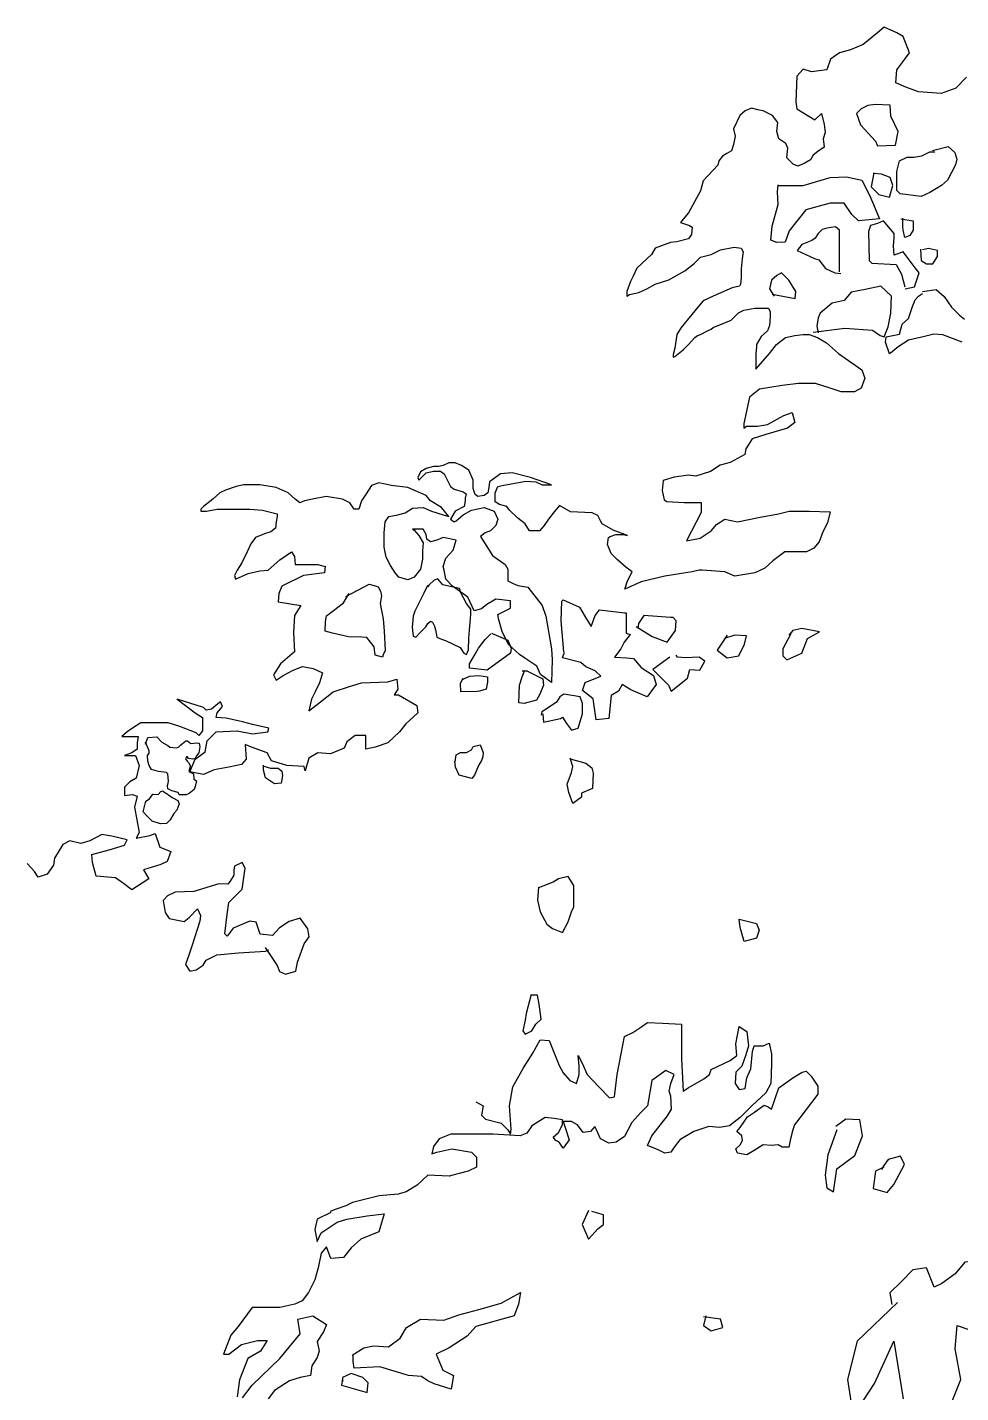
# Model space of a CAD drawing. Extents: x 225307 to 340959, y 27372 to 84205.
# Drawn here: x 308382 to 309556, y 66655 to 68372 of the extents above; entities that cross this region are included whole.
import ezdxf

# ---------------------------------------------------------------- set-up
doc = ezdxf.new("R2010")
doc.units = 0
doc.header["$MEASUREMENT"] = 0
doc.layers.add('LAYER4', color=4, linetype='CONTINUOUS')
doc.layers.add('道路', color=3, linetype='CONTINUOUS')

# ---------------------------------------------------------------- blocks, each defined once
blk = doc.blocks.new('A$C2BD378DE')
at = {"layer": 'LAYER4', "color": 251}
for points in [[(532.7, 1181.4), (546.3, 1167.7), (553.2, 1149.5), (550.9, 1120.9), (545.2, 1104.9), (539.5, 1092.4), (523.5, 1093.5), (509.8, 1103.8), (501.8, 1109.5), (481.3, 1101.5), (476.7, 1093.5), (469.9, 1077.5), (476.7, 1069.5), (491.6, 1051.3), (498.4, 1035.3), (501.8, 1021.6), (509.8, 1010.2), (523.5, 1005.6), (525.8, 986.2), (522.4, 975.9), (531.5, 967.9), (563.5, 966.8), (572.6, 967.9), (586.3, 990.7), (578.3, 998.7), (592, 1002.2), (602.3, 1003.3), (610.2, 1001), (620.5, 1002.2), (626.2, 994.2), (630.8, 988.5), (636.5, 985), (641.1, 977), (644.5, 969), (642.2, 963.3), (638.8, 959.9), (634.2, 955.3), (621.7, 956.5), (615.9, 954.2), (610.2, 945.1), (601.1, 942.8), (589.7, 943.9), (580.6, 937.1), (574.9, 925.7), (573.7, 918.8), (571.4, 910.8), (574.9, 902.8), (580.6, 896), (597.7, 888), (606.8, 890.3), (617.1, 888), (625.1, 885.7), (628.5, 880), (631.9, 874.3), (637.6, 869.7), (643.3, 868.6), (663, 850.1), (675.6, 846.6), (703, 831.8), (711, 824.9), (715.5, 821.5), (719, 832.9), (721.2, 836.4), (730.4, 835.2), (736.1, 831.8), (739.5, 816.9), (740.6, 808.9), (747.5, 789.5), (755.5, 785), (772.6, 766.7), (782.9, 762.1), (789.7, 758.7), (802.3, 754.1), (808, 754.1), (805.7, 757.6), (803.4, 769), (798.8, 779.3), (793.1, 789.5), (787.4, 806.7), (776, 827.2), (766.9, 838.6), (758.9, 846.6), (755.5, 860.3), (749.8, 871.7), (746.3, 888.9), (747.5, 898), (752.1, 900.3), (761.2, 899.2), (773.7, 898), (785.1, 898), (793.1, 896.9), (795.4, 895.7), (797.7, 886.6), (808, 862.6), (813.7, 850.1), (821.7, 843.2), (847.2, 822.5), (856.3, 816.8), (873.4, 814.5), (881.4, 812.2), (884.9, 812.2), (883.7, 814.5), (875.7, 824.8), (868.9, 831.7), (859.8, 839.7), (857.5, 843.1), (856.3, 846.5), (851.8, 855.6), (849.5, 860.2), (847.2, 862.5), (838.1, 885.3), (828.9, 894.5), (825.5, 901.3), (823.2, 915), (823.2, 921.9), (823.2, 932.1), (827.8, 934.4), (833.5, 934.4), (844.9, 933.3), (851.8, 931), (858.6, 923), (868.9, 917.3), (872.3, 917.3), (880.3, 916.2), (888.3, 916.2), (897.4, 916.2), (899.7, 916.2), (880.3, 933.3), (868.9, 942.4), (859.8, 953.8), (857.5, 965.3), (856.3, 975.5), (856.3, 983.5), (859.8, 993.8), (866.6, 1005.2), (880.3, 1020.1), (900.8, 1049.8), (911.1, 1053.2), (923.7, 1048.6), (928.2, 1040.6), (928.2, 1023.5), (923.7, 1009.8), (917.9, 991.5), (917.9, 969.8), (920.2, 949.3), (924.8, 920.7), (935.1, 908.2), (968.2, 901.3), (973.9, 901.3), (971.6, 904.7), (971.6, 918.5), (969.3, 931), (957.9, 951.6), (954.5, 961.8), (967, 965.3), (973.9, 956.1), (981.8, 928.7), (987.5, 911.6), (1000.1, 903.6), (1007, 902.5), (1017.2, 884.2), (1020.6, 871.6), (1028.6, 859.1), (1034.3, 840.8), (1033.2, 831.7), (1035.5, 813.4), (1040, 799.7), (1052.6, 798.5), (1064, 800.8), (1066.3, 804.3), (1067.4, 826), (1067.4, 847.7), (1080, 847.7), (1115.8, 829.3), (1112.4, 846.4), (1103.3, 860.1), (1095.3, 866.9), (1088.5, 877.2), (1091.9, 893.2), (1086.2, 919.5), (1081.6, 944.6), (1078.2, 958.3), (1078.2, 983.4), (1079.3, 1009.7), (1093, 1006.3), (1104.4, 1000.5), (1117, 996), (1125, 989.1), (1129.5, 980), (1129.5, 952.6), (1140.9, 937.7), (1150.1, 927.5), (1155.8, 914.9), (1160.3, 889.8), (1154.6, 877.2), (1152.4, 848.7), (1152.4, 845.2), (1154.6, 836.1), (1160.3, 801.8), (1167.2, 772.2), (1176.3, 751.6), (1166, 755), (1154.6, 760.7), (1148.9, 752.7), (1139.8, 742.5), (1131.8, 734.5), (1120.4, 729.9), (1111.3, 731.1), (1110.1, 733.3), (1107.9, 740.2), (1107.9, 749.3), (1109, 755), (1102.1, 736.8), (1094.2, 723.1), (1090.7, 720.8), (1083.9, 717.4), (1080.5, 710.5), (1079.3, 683.1), (1071.3, 669.4), (1079.3, 662.5), (1088.5, 655.7), (1096.4, 650), (1103.3, 644.3), (1103.3, 631.7), (1094.2, 626), (1087.3, 616.9), (1077, 606.6), (1072.5, 603.2), (1070.2, 594), (1066.8, 588.3), (1055.4, 588.3), (1047.4, 591.7), (1046.2, 597.4), (1040.5, 627.1), (1041.7, 639.7), (1045.1, 647.7), (1045.1, 655.7), (1045.1, 659.1), (1036, 632.8), (1030.3, 610), (1031.4, 595.2), (1041.7, 581.5), (1048.5, 580.3), (1055.4, 579.2), (1058.8, 574.6), (1059.9, 566.6), (1057.6, 563.2), (1049.7, 560.9), (1039.4, 560.9), (1026.8, 555.2), (1021.1, 546.1), (1017.7, 538.1), (1017.7, 530.1), (1021.1, 523.2), (1022.3, 517.5), (1022.3, 510.7), (1024.6, 501.5), (1029.1, 494.7), (1036, 491.3), (1039.4, 492.4), (1037.1, 494.7), (1030.3, 501.5), (1028, 510.7), (1028, 519.8), (1031.4, 524.4), (1047.4, 532.4), (1050.8, 536.9), (1054.2, 548.3), (1056.5, 551.8), (1062.2, 550.6), (1065.6, 550.6), (1072.5, 549.5), (1078.2, 538.1), (1088.5, 532.4), (1091.9, 536.9), (1090.7, 539.2), (1082.8, 548.3), (1077, 558.6), (1073.6, 574.6), (1078.2, 587.2), (1088.5, 591.7), (1096.4, 589.5), (1103.3, 582.6), (1105.6, 575.7), (1110.1, 570), (1134.1, 584.9), (1145.5, 600.9), (1151.2, 604.3), (1160.3, 604.3), (1166, 604.3), (1169.5, 611.2), (1171.8, 616.9), (1174, 629.4), (1196.9, 647.7), (1210.6, 652.3), (1251.6, 659.1), (1265.3, 660.3), (1293.8, 659.1), (1283.6, 645.4), (1273.3, 640.8), (1264.2, 627.1), (1258.5, 619.1), (1245.9, 605.4), (1229.9, 597.4), (1215.1, 592.9), (1208.3, 591.7), (1200.3, 607.7), (1191.1, 607.7), (1188.9, 589.5), (1195.7, 578), (1201.4, 571.2), (1203.7, 562.1), (1186.6, 554.1), (1172.9, 534.6), (1163.8, 526.6), (1152.4, 524.4), (1147.8, 523.2), (1137.5, 526.6), (1127.3, 535.8), (1114.7, 539.2), (1111.3, 523.2), (1114.7, 515.2), (1117, 507.2), (1113.6, 502.7), (1107.9, 501.5), (1101, 498.1), (1101, 484.4), (1102.1, 486.7), (1109, 492.4), (1118.1, 498.1), (1128.4, 497), (1138.7, 497), (1151.2, 494.7), (1161.5, 486.7), (1164.9, 478.7), (1161.5, 467.3), (1155.8, 462.7), (1146.7, 457), (1136.4, 451.3), (1123.8, 449), (1105.6, 449), (1091.9, 450.1), (1085, 454.7), (1082.8, 466.1), (1080.5, 475.3), (1074.8, 484.4), (1073.6, 498.1), (1078.2, 508.4), (1082.8, 523.2), (1085, 530.1), (1073.6, 520.9), (1065.6, 507.2), (1058.8, 501.5), (1048.5, 478.7), (1046.2, 458.1), (1042.8, 442.1), (1046.2, 433), (1056.5, 426.2), (1065.6, 420.5), (1075.9, 417), (1075.9, 411.3), (1067.9, 405.6), (1063.4, 396.5), (1059.9, 375.9), (1063.4, 358.8), (1065.6, 348.5), (1067.9, 342.8), (1063.4, 337.1), (1055.4, 328), (1048.5, 313.1), (1045.1, 292.6), (1045.1, 272), (1047.4, 262.9), (1051.9, 249.2), (1055.4, 242.3), (1063.4, 233.2), (1072.5, 221.8), (1075.9, 218.3), (1078.2, 218.3), (1078.2, 225.2), (1075.9, 238.9), (1075.9, 252.6), (1075.9, 280), (1077, 296), (1081.6, 314.3), (1085, 314.3), (1091.9, 313.1), (1099.9, 312), (1104.4, 306.3), (1106.7, 298.3), (1111.3, 286.9), (1119.3, 281.1), (1129.5, 276.6), (1143.2, 269.7), (1152.4, 264), (1159.2, 260.6), (1163.8, 261.7), (1156.9, 277.7), (1153.5, 292.6), (1152.4, 302.8), (1139.8, 317.7), (1129.5, 332.5), (1135.2, 336), (1145.5, 337.1), (1145.5, 365.6), (1147.8, 374.8), (1155.8, 373.6), (1159.2, 347.4), (1172.9, 320), (1182, 316.5), (1192.3, 315.4), (1196.9, 343.9), (1209.4, 336), (1231.1, 334.8), (1255.1, 336), (1270.4, 318.6), (1284.1, 309.5), (1290.9, 312.9), (1285.2, 322), (1278.4, 334.6), (1273.8, 346), (1276.1, 359.7), (1281.8, 371.1), (1294.4, 367.7), (1305.8, 362), (1314.9, 357.4), (1329.7, 354), (1322.9, 363.1), (1305.8, 384.8), (1298.9, 405.4), (1294.4, 420.2), (1293.2, 453.3), (1289.8, 464.8), (1302.3, 465.9), (1309.2, 461.3), (1309.2, 467), (1322.9, 489.9), (1332, 491), (1345.7, 476.2), (1356, 468.2), (1369.7, 453.3), (1375.4, 437.4), (1377.7, 425.9), (1360.5, 425.9), (1360.5, 412.2), (1368.5, 402), (1376.5, 398.5), (1383.4, 381.4), (1382.2, 365.4), (1389.1, 354), (1405, 349.4), (1399.3, 348.3), (1398.2, 326.6), (1392.5, 307.2), (1382.2, 301.5), (1375.4, 282.1), (1371.9, 274.1), (1390.2, 275.2), (1397.1, 269.5), (1400.5, 253.5), (1403.9, 235.2), (1409.6, 221.5), (1406.2, 204.4), (1390.2, 211.3), (1381.1, 223.8), (1367.4, 226.1), (1356, 237.5), (1354.8, 263.8), (1358.3, 283.2), (1356, 302.6), (1351.4, 303.8), (1346.8, 283.2), (1343.4, 270.6), (1338.9, 250.1), (1337.7, 237.5), (1332, 238.7), (1324, 245.5), (1318.3, 243.2), (1320.6, 239.8), (1327.4, 231.8), (1328.6, 225), (1325.2, 221.5), (1314.9, 188.4), (1332, 211.3), (1337.7, 220.4), (1354.8, 220.4), (1360.5, 215.8), (1357.1, 212.4), (1349.1, 191.8), (1344.6, 177), (1344.6, 142.7), (1351.4, 132.5), (1356, 125.6), (1361.7, 118.8), (1361.7, 133.6), (1361.7, 139.3), (1369.7, 138.2), (1377.7, 138.2), (1382.2, 131.3), (1385.6, 122.2), (1385.6, 135.9), (1398.2, 140.5), (1414.2, 137), (1418.7, 129), (1425.6, 122.2), (1435.8, 122.2), (1434.7, 132.5), (1437, 138.2), (1450.7, 134.8), (1482.6, 140.5), (1489.5, 137), (1486.1, 154.2), (1483.8, 161), (1500.9, 166.7), (1506.6, 180.4), (1519.1, 175.9), (1522.6, 167.9), (1529.4, 146.2), (1540.8, 153), (1554.5, 131.3), (1546.5, 121), (1539.7, 110.8), (1537.4, 86.8), (1520.3, 82.2), (1510, 81.1), (1504.3, 102.8), (1498.6, 122.2), (1491.8, 125.6), (1487.2, 106.2), (1484.9, 93.6), (1492.9, 78.8), (1496.3, 67.4), (1492.9, 53.7), (1497.5, 44.5), (1514.6, 34.3), (1523.7, 33.1), (1535.1, 25.1), (1538.5, 13.7), (1531.7, 9.1), (1521.4, 0)], [(2073.7, 1094.5), (2122.1, 1043.7), (2170.4, 1031.6), (2216.4, 1038.8), (2175.3, 1065.5), (2122.1, 1089.7), (2194.6, 1101.8)], [(2218.8, 1155), (2170.4, 1174.3), (2131.7, 1167.1), (2102.7, 1169.5), (2110, 1191.3), (2122.1, 1205.8), (2134.2, 1227.6), (2085.8, 1244.5), (2052, 1232.4), (2042.3, 1198.5), (2042.3, 1225.1), (2020.5, 1244.5), (2022.9, 1179.2), (2037.4, 1167.1), (2049.5, 1150.1), (2054.4, 1140.5), (2030.2, 1130.8), (2032.6, 1113.9), (2047.1, 1099.3), (2061.6, 1084.8), (2076.1, 1087.2)], [(802, 1125.9), (799.5, 1143.3), (808.6, 1153.2), (821.9, 1162.3), (831.8, 1172.3), (836.8, 1178.9)], [(865.8, 1175.6), (856.7, 1151.6), (855.9, 1140), (859.2, 1126.7), (863.3, 1108.4), (871.6, 1095.2), (878.2, 1087.7), (880.7, 1084.4), (865.8, 1079.4), (859.2, 1080.3), (855.9, 1096.8), (843.4, 1100.2), (836, 1108.4), (821.1, 1113.4), (812.8, 1116.7), (807.8, 1120.9), (804.5, 1125.9)], [(624.8, 1138.3), (619.8, 1158.2), (627.3, 1166.5), (635.5, 1169), (643, 1167.3), (662, 1157.4), (668.7, 1149.9), (677.8, 1135), (682.7, 1124.2), (679.4, 1097.7), (675.3, 1093.5), (651.3, 1093.5), (638, 1096.8), (633, 1106.8), (633, 1115.1), (631.4, 1125), (626.4, 1135), (626.4, 1141.6)], [(749, 1123.4), (763.1, 1124.2), (767.2, 1130.8), (767.2, 1139.1), (758.1, 1144.9), (750.7, 1144.9), (748.2, 1133.3), (749.8, 1125.9)], [(798.7, 1104.3), (796.2, 1115.9), (778.8, 1121.7), (772.2, 1116.7), (758.9, 1106.8), (752.3, 1101.8), (756.5, 1090.2), (744.9, 1089.4), (734.1, 1090.2), (729.1, 1090.2), (718.4, 1081.1), (713.4, 1077), (716.7, 1069.5), (719.2, 1060.4), (726.6, 1057.9), (763.1, 1058.7), (766.4, 1062), (768.1, 1092.7), (780.5, 1099.3), (796.2, 1103.5)], [(710.9, 1098.5), (713.4, 1114.3), (725, 1114.3), (731.6, 1110.1), (734.1, 1103.5), (725, 1101.8), (720, 1101), (710.1, 1101)], [(1903.2, 1077.4), (1908.4, 1067), (1930.2, 1063.9), (1935.4, 1081.5), (1925, 1089.8), (1900.1, 1103.3), (1889.7, 1098.1), (1893.9, 1082.6), (1901.2, 1077.4), (1906.4, 1074.2)], [(619, 1068.7), (618.1, 1091.9), (600.7, 1095.2), (581.7, 1086.1), (567.6, 1085.2), (566.8, 1066.2), (568.4, 1057.1), (572.6, 1048.8), (578.4, 1043), (592.5, 1047.9), (613.2, 1067), (618.1, 1068.7)], [(652.9, 1064.5), (670.3, 1061.2), (680.3, 1071.2), (683.6, 1084.4), (668.7, 1088.6), (658.7, 1085.2), (654.6, 1074.5), (653.8, 1063.7)], [(853.4, 988.3), (848.4, 1028.1), (850.9, 1062.9), (857.5, 1072.8), (859.2, 1077.8), (846.7, 1082.8), (829.4, 1086.1), (807.8, 1086.9), (795.4, 1073.6), (799.5, 1053.7), (802.8, 1036.3), (813.6, 1027.2), (816.9, 1012.3), (829.4, 997.4), (835.1, 994.9), (845.9, 993.2), (854.2, 994.9)], [(668.7, 944.3), (668.7, 975.8), (658.7, 1009.8), (657.9, 1030.5), (662, 1049.6), (681.9, 1059.5), (710.9, 1072), (713.4, 1045.5), (705.1, 1037.2), (691, 1027.2), (691, 1009.8), (699.3, 979.1), (725.8, 958.4), (739.9, 953.4), (740.7, 942.7), (737.4, 935.2), (720, 936.9), (692.7, 944.3), (676.9, 943.5), (667.8, 944.3)], [(1856.5, 1018.1), (1887.7, 1006.7), (1913.6, 1003.6), (1929.2, 1005.6), (1934.4, 1014), (1905.3, 1018.1), (1888.7, 1041), (1863.8, 1050.3), (1844, 1047.2), (1843, 1029.6), (1852.3, 1017.1)], [(777.2, 1021.4), (749, 1021.4), (725, 1021.4), (720.8, 1016.4), (722.5, 1005.7), (724.2, 999.9), (729.1, 994.9), (734.9, 990.8), (738.2, 986.6), (743.2, 974.2), (750.7, 968.4), (760.6, 989.9), (762.3, 995.7), (773, 1004), (778.8, 1015.6), (779.7, 1023.1)], [(1232.7, 960.4), (1251.6, 950.1), (1260.2, 950.1), (1265.4, 955.3), (1256.8, 974.2), (1238.7, 981.1), (1230.1, 996.5), (1225.8, 974.2), (1228.4, 963), (1234.4, 957.8)], [(1833.7, 915.2), (1825.3, 926.7), (1827.4, 931.9), (1830.5, 936), (1803.5, 945.4), (1791.1, 963), (1783.8, 974.5), (1782.8, 979.7), (1789, 985.9), (1801.5, 994.2), (1811.8, 994.2), (1850.3, 965.1), (1856.5, 963), (1867.9, 959.9), (1878.3, 957.8), (1878.3, 949.5), (1875.2, 944.3), (1876.2, 936), (1875.2, 925.6), (1882.5, 914.2), (1887.7, 904.8), (1885.6, 893.4), (1880.4, 891.3), (1875.2, 896.5), (1870, 899.6), (1863.8, 898.6), (1858.6, 892.4), (1853.4, 896.5), (1839.9, 905.9), (1831.6, 918.3)], [(805.3, 936.9), (811.1, 965.9), (802, 966.7), (787.9, 957.6), (778.8, 948.5), (782.1, 942.7), (787.9, 936), (798.7, 933.6), (807.8, 939.4)], [(1821.2, 564), (1826.4, 573.3), (1837.8, 571.2), (1843, 576.4), (1848.2, 596.2), (1856.5, 604.5), (1861.7, 607.6), (1855.5, 608.6), (1826.4, 606.6), (1802.5, 610.7), (1778.6, 624.2), (1759.9, 635.7), (1743.3, 645), (1744.3, 656.4), (1775.5, 668.9), (1784.8, 674.1), (1794.2, 682.4), (1798.3, 690.7), (1786.9, 693.9), (1776.5, 693.9), (1763, 692.8), (1772.4, 698), (1786.9, 704.3), (1802.5, 718.8), (1816, 732.3), (1815, 738.6), (1786.9, 741.7), (1761, 746.9), (1739.2, 751), (1734, 761.4), (1726.7, 772.8), (1721.5, 780.1), (1722.5, 798.8), (1723.6, 822.7), (1737.1, 822.7), (1767.2, 822.7), (1807.7, 824.8), (1803.5, 831), (1792.1, 850.8), (1786.9, 858.1), (1780.7, 860.1), (1769.3, 884), (1763, 892.4), (1748.5, 891.3), (1726.7, 895.5), (1732.9, 904.8), (1750.6, 906.9), (1762, 903.8), (1776.5, 898.6), (1783.8, 891.3), (1798.3, 890.3), (1805.6, 895.5), (1804.6, 902.8), (1791.1, 904.8), (1779.7, 910), (1757.8, 912.1), (1750.6, 914.2), (1750.6, 925.6), (1747.5, 932.9), (1761, 936), (1773.4, 936), (1798.3, 935), (1809.8, 928.7), (1826.4, 911.1), (1840.9, 896.5), (1851.3, 883), (1853.4, 870.5), (1852.3, 857), (1858.6, 838.3), (1869, 820.7), (1878.3, 813.4), (1884.5, 809.2), (1885.6, 802), (1881.4, 793.6), (1876.2, 780.1), (1863.8, 785.3), (1838.8, 805.1), (1830.5, 810.3), (1813.9, 809.2), (1807.7, 807.1), (1798.3, 809.2), (1786.9, 813.4), (1781.7, 803), (1794.2, 785.3), (1826.4, 780.1), (1834.7, 771.8), (1847.2, 760.4), (1864.8, 751), (1872.1, 740.6), (1873.1, 731.3), (1867.9, 720.9), (1856.5, 715.7), (1852.3, 713.6), (1858.6, 708.4), (1859.6, 699.1), (1850.3, 691.8), (1846.1, 684.5), (1846.1, 674.1), (1852.3, 676.2), (1869, 681.4), (1879.4, 674.1), (1872.1, 668.9), (1870, 664.8), (1865.8, 661.6), (1859.6, 667.9), (1850.3, 673.1), (1844, 673.1), (1842, 662.7), (1840.9, 651.3), (1851.3, 634.6), (1860.7, 628.4), (1863.8, 620.1), (1861.7, 585.8), (1861.7, 532.8), (1867.9, 518.2), (1877.3, 510.9), (1886.6, 508.9), (1884.5, 515.1), (1880.4, 533.8), (1884.5, 558.8), (1890.8, 565), (1903.2, 565), (1908.4, 554.6), (1911.5, 543.2), (1914.7, 530.7), (1913.6, 503.7), (1926.1, 490.2), (1934.4, 476.7), (1937.5, 466.3), (1939.6, 442.4), (1947.9, 409.1), (1952.1, 400.8), (1956.2, 388.3), (1959.3, 381)], [(1591.7, 895.5), (1596.9, 917.3), (1605.2, 920.4), (1615.6, 917.3), (1619.7, 901.7), (1602.1, 896.5), (1591.7, 895.5)], [(1234.4, 880.4), (1253.3, 867.5), (1262.8, 880.4), (1260.2, 895), (1245.6, 901.9), (1235.3, 904.5), (1234.4, 889.9), (1238.7, 877)], [(2090.4, 853.3), (2102.4, 850.6), (2109.1, 860), (2105.1, 874.7), (2094.4, 872), (2091.7, 850.6)], [(1261.9, 808.2), (1277.4, 786.7), (1297.2, 806.5), (1304.9, 809.9), (1288.6, 830.5), (1277.4, 833.1), (1278.3, 846), (1267.1, 852), (1261.9, 845.2), (1262.8, 828), (1261.9, 817.6), (1259.4, 815.9)], [(1223.3, 766), (1236.2, 785.8), (1243, 804.7), (1228.4, 815.1), (1216.4, 815.9), (1212.1, 812.5), (1212.1, 809), (1209.5, 775.5), (1219.8, 768.6), (1225.8, 767.8)], [(1255.1, 674.9), (1216.4, 671.4), (1191.5, 672.3), (1189.7, 674), (1199.2, 694.7), (1211.2, 701.5), (1223.3, 709.3), (1209.5, 714.4), (1202.6, 719.6), (1206.1, 751.4), (1206.1, 753.1), (1231.9, 753.1), (1233.6, 758.3), (1243, 750.6), (1251.6, 746.3), (1261.9, 738.5), (1262.8, 754), (1263.7, 762.6), (1274.8, 772.1), (1285.1, 787.5), (1296.3, 791), (1311.8, 779.8), (1303.2, 759.2), (1296.3, 748), (1304.9, 743.7), (1310.1, 734.2), (1339.3, 731.6), (1341, 715.3), (1314.4, 711.9), (1304.1, 698.1), (1293.7, 701.5), (1286, 721.3), (1279.1, 714.4), (1274, 702.4), (1268.8, 696.4), (1262.8, 673.1), (1255.9, 675.7)], [(1957.9, 706), (1975.3, 697.9), (1994, 706), (1980.7, 718), (1975.3, 724.7), (1963.3, 724.7), (1959.2, 710)], [(1390, 682.6), (1395.2, 702.4), (1401.2, 710.1), (1408, 711.9), (1427, 711), (1433, 697.2), (1438.1, 697.2), (1445.9, 686), (1432.1, 680.9), (1421.8, 679.2), (1407.2, 684.3), (1399.5, 686), (1389.1, 682.6)], [(1333.3, 648.2), (1343.6, 649.1), (1339.3, 670.6), (1337.6, 673.1), (1345.3, 678.3), (1353.9, 684.3), (1351.3, 692.9), (1333.3, 698.1), (1320.4, 698.1), (1311.8, 695.5), (1308.4, 674.9), (1311.8, 669.7), (1318.7, 665.4), (1327.3, 652.5), (1330.7, 647.3), (1335, 646.5)], [(1551.2, 642.9), (1567.8, 641.9), (1582.3, 645), (1597.9, 653.3), (1603.1, 660.6), (1608.3, 673.1), (1594.8, 680.4), (1582.3, 684.5), (1576.1, 687.6), (1549.1, 687.6), (1537.7, 680.4), (1540.8, 667.9), (1544.9, 661.6), (1552.2, 642.9)], [(1279.1, 622.4), (1279.1, 628.4), (1289.4, 648.2), (1297.2, 649.1), (1308.4, 644.8), (1316.1, 640.5), (1320.4, 625), (1319.5, 618.1), (1297.2, 619), (1286.9, 622.4), (1278.3, 625.8)], [(1686.2, 633.6), (1710.1, 627.3), (1718.4, 626.3), (1731.9, 623.2), (1736, 626.3), (1731.9, 634.6), (1723.6, 639.8), (1717.3, 646.1), (1698.6, 644), (1687.2, 641.9), (1687.2, 633.6)], [(2139.9, 408.6), (2130.5, 423.4), (2127.9, 435.4), (2129.2, 454.2), (2118.5, 468.9), (2105.1, 477), (2094.4, 494.4), (2095.7, 523.8), (2089.1, 542.6), (2082.4, 568), (2074.3, 596.1), (2061, 620.2), (2075.7, 617.6), (2090.4, 612.2), (2103.8, 564), (2115.8, 553.3), (2130.5, 530.5), (2138.6, 514.4), (2158.6, 522.5), (2165.3, 535.9), (2182.7, 533.2), (2176, 511.8), (2172, 503.7), (2166.7, 495.7), (2165.3, 479.6), (2154.6, 443.5), (2156, 411.3), (2147.9, 410), (2139.9, 410)], [(1231.9, 583.7), (1240.5, 604.3), (1250.8, 608.6), (1256.8, 607.8), (1278.3, 578.5), (1275.7, 556.2), (1270.5, 556.2), (1260.2, 562.2), (1250.8, 567.4), (1239.6, 576), (1232.7, 582.8)], [(1289.7, 548.2), (1285.9, 556.3), (1284.9, 567.9), (1286.8, 579), (1293.5, 579), (1302.2, 577), (1304.6, 568.9), (1305.1, 566), (1305.5, 545.3), (1294.5, 544.8), (1288.3, 548.2)], [(1393.5, 538.3), (1384.8, 539.6), (1381.8, 545), (1381.8, 552.3), (1378.5, 558.7), (1374.4, 560.7), (1372.1, 569.4), (1382.1, 573.4), (1387.5, 572.8), (1391.8, 571.4), (1398.2, 567.4), (1410.2, 562.4), (1414.6, 559), (1410.2, 543), (1400.5, 538.6), (1392.8, 537.6)], [(1172, 503.5), (1181.6, 498.7), (1204.2, 487.6), (1210.4, 485.2), (1224.4, 484.2), (1235.4, 485.2), (1236.8, 488.6), (1231.1, 494.3), (1223.9, 501.1), (1219.6, 503.9), (1216.7, 507.3), (1218.1, 509.7), (1222.9, 512.1), (1227.7, 513.6), (1236.8, 515), (1239.2, 520.8), (1241.2, 526.1), (1249.8, 544.3), (1257, 549.1), (1258.5, 552.5), (1252.7, 554.9), (1238.3, 555.4), (1222.9, 556.8), (1208.5, 557.8), (1201.8, 557.8), (1194.6, 552.5), (1181.1, 545.3), (1175.8, 543.4), (1171, 522.7), (1163.3, 516.4), (1165.3, 511.6), (1171, 505.4), (1173.4, 503.5)], [(1960.6, 381.9), (1968.6, 364.5), (1982, 361.8), (1988.7, 363.1), (1996.7, 364.5), (1986, 369.8), (1972.6, 389.9), (1968.6, 402), (1964.6, 427.4), (1961.9, 448.8), (1984.7, 442.1), (1994, 419.4), (2004.7, 407.3), (2016.8, 397.9), (2018.1, 381.9), (2003.4, 376.5), (2011.4, 369.8), (2030.2, 365.8), (2044.9, 361.8), (2061, 353.7), (2071.7, 345.7), (2075.7, 336.3), (2079.7, 317.6), (2079.7, 282.8), (2103.8, 265.4), (2114.5, 256), (2138.6, 246.6), (2138.6, 253.3), (2126.5, 269.4), (2121.2, 289.5), (2121.2, 301.5), (2134.6, 293.5), (2143.9, 277.4), (2170.7, 266.7), (2192.1, 264)], [(2193.4, 270.7), (2177.4, 282.8), (2143.9, 317.6), (2113.1, 343), (2094.4, 340.4), (2090.4, 359.1), (2101.1, 376.5), (2110.5, 372.5), (2122.5, 364.5), (2134.6, 367.1), (2142.6, 364.5), (2153.3, 357.8), (2165.3, 356.4), (2168, 343), (2172, 329.6), (2184.1, 310.9), (2194.8, 302.9)], [(1185.9, 400.6), (1170.1, 429.9), (1172, 436.2), (1173.4, 441.4), (1179.2, 444.3), (1185, 445.3), (1194.6, 443.8), (1203.2, 445.3), (1213.8, 447.7), (1229.2, 448.7), (1253.7, 450.1), (1258.9, 447.7), (1261.8, 446.7), (1259.4, 437.6), (1248.9, 436.2), (1237.3, 427), (1236.8, 420.8), (1236.4, 403.9), (1232, 383.7), (1229.2, 374.6), (1217.1, 375.1), (1209.9, 376.5), (1203.2, 385.2), (1193.6, 397.7), (1183, 403.9), (1182.1, 404.9)], [(2169.3, 396.6), (2177.4, 395.3), (2186.7, 427.4), (2174.7, 428.7), (2168, 422), (2162.7, 407.3), (2168, 396.6), (2173.4, 396.6)], [(1627.2, 299.1), (1649.9, 314.2), (1657.5, 317.2), (1660.5, 324.8), (1656.7, 337.7), (1645.4, 340), (1622.6, 348.3), (1613.6, 354.4), (1603.7, 352.9), (1590.1, 343), (1594.6, 329.4), (1602.2, 317.2), (1612, 308.2), (1610.5, 293), (1595.4, 287.7), (1593.9, 280.1), (1602.9, 258.9), (1612.8, 251.3), (1609.8, 248.3), (1585.5, 251.3), (1570.4, 253.6), (1553.7, 270.2), (1527.2, 274), (1520.4, 270.2), (1524.9, 260.4), (1529.5, 259.6), (1536.3, 259.6), (1543.9, 255.1), (1547.6, 252.1), (1546.9, 240.7), (1556.7, 209.6), (1557.5, 186.1), (1562, 176.2), (1568.1, 170.9), (1583.2, 173.2), (1590.8, 178.5), (1594.6, 197.5), (1589.3, 203.5), (1578.7, 214.1), (1587, 217.9), (1593.9, 217.2), (1624.2, 207.3), (1635.5, 203.5), (1648.4, 199), (1656.7, 204.3), (1655.2, 212.6), (1649.2, 221), (1643.1, 224.8), (1636.3, 238.4), (1634, 265.7), (1631.7, 299.8), (1630.2, 303.6)], [(1398.6, 296.2), (1401.8, 305.9), (1401.5, 315.5), (1405.4, 320.1), (1410.7, 320.9), (1420.4, 319.1), (1421.4, 310.9), (1413.9, 299.8), (1404.3, 296.9), (1400.4, 296.9), (1397.9, 296.9)], [(1371.5, 148.8), (1362.9, 151.7), (1362.2, 163.1), (1369, 169.2), (1373.3, 176.7), (1375.1, 179.2), (1376.1, 187.4), (1375.4, 190.2), (1372.2, 193.1), (1367.2, 199.5), (1367.2, 201.6), (1370.4, 205.6), (1369.7, 213.4), (1370.1, 216.3), (1374.7, 217), (1382.5, 215.6), (1386.1, 212.7), (1389.3, 211.3), (1390.4, 208.4), (1389.3, 202.7), (1387.2, 201.6), (1387.5, 200.2), (1390, 199.1), (1392.9, 200.9), (1394.3, 202.7), (1398.2, 204.9), (1401.1, 204.5), (1405.7, 203.1), (1408.6, 209.1), (1415.4, 209.5), (1417.5, 212.7), (1424.6, 211.3), (1428.6, 209.9), (1433.6, 203.8), (1435.3, 199.9), (1435, 190.9), (1432.1, 189.9), (1430, 181.7), (1427.5, 176.7), (1423.2, 176.3), (1420.4, 177), (1417.9, 177.7), (1408.6, 176.7), (1407.2, 175.2), (1405.7, 164.9), (1403.2, 156.3), (1398.2, 153.1), (1392.9, 151.7), (1385.8, 151.3), (1382.9, 153.1), (1379.7, 153.1), (1369, 148.8)], [(1434.3, 157.4), (1434.6, 164.5), (1431.1, 168.1), (1430.3, 169.9), (1435, 177.7), (1438.5, 182.4), (1442.1, 189.5), (1446.4, 190.9), (1451, 189.5), (1454.6, 188.1), (1458.5, 184.5), (1466.7, 179.5), (1471.4, 175.2), (1471.7, 167.7), (1468.2, 157), (1461.7, 150.2), (1456.7, 145.6), (1443.2, 149.2), (1440, 153.8), (1434.3, 158.1)]]:
    blk.add_lwpolyline(points, dxfattribs=at)

msp = doc.modelspace()

# ---------------------------------------------------------------- block references
at = {"layer": '道路', "color": 8, "rotation": 270}
msp.add_blockref('A$C2BD378DE', (308382.4, 68842.2, 7947), dxfattribs=at)

doc.saveas('drawing.dxf')
